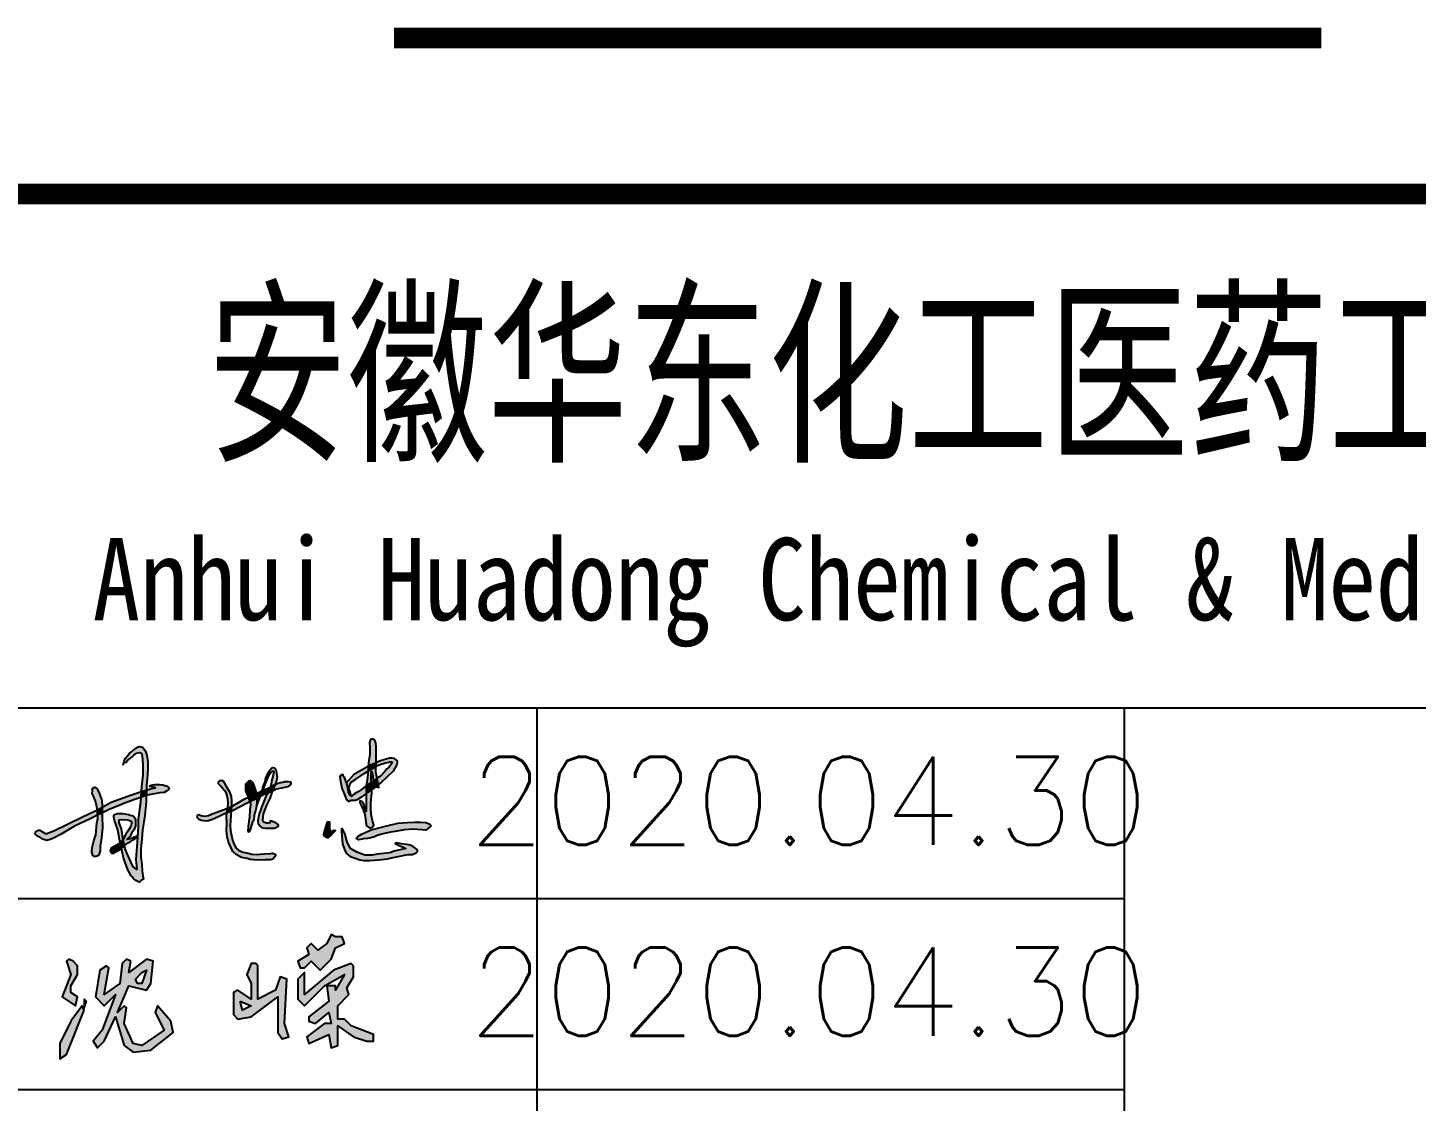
# Model space of a CAD drawing. Header units: millimetres. Extents: x 865490 to 879904, y 39442 to 44891.
# Drawn here: x 866158.59 to 866205.88, y 39480.94 to 39517.5 of the extents above; entities that cross this region are included whole.
import ezdxf
from ezdxf.enums import TextEntityAlignment as Align

# ---------------------------------------------------------------- set-up
doc = ezdxf.new("R2010")
doc.units = ezdxf.units.MM
doc.header["$LTSCALE"] = 1000
doc.header["$MEASUREMENT"] = 0
doc.layers.add('HATCH', color=8, linetype='Continuous')
doc.layers.add('图名', color=253, linetype='Continuous')
doc.styles.add('ECEC_TQ', font='txt_l.shx', dxfattribs={"bigfont": 'hztxt_l.shx'})
doc.styles.add('ECEC_TQ_S', font='')
doc.styles.get('ECEC_TQ_S').set_extended_font_data('SimSun')

msp = doc.modelspace()

# ---------------------------------------------------------------- hatches: boundary and pattern name
at = {"linetype": 'Continuous'}
h = msp.add_hatch(color=256, dxfattribs=at)
h.paths.add_polyline_path([(866167.105, 39484.495), (866167.105, 39483.285), (866167.256, 39483.058), (866167.483, 39483.133), (866167.332, 39483.587), (866167.407, 39485.1), (866167.181, 39485.175), (866167.029, 39484.722), (866166.424, 39484.419), (866166.424, 39485.553), (866166.349, 39485.629), (866166.197, 39485.629), (866166.046, 39485.251), (866166.197, 39484.948), (866166.197, 39484.419), (866165.744, 39484.722), (866165.592, 39484.646), (866165.592, 39483.89), (866165.744, 39483.738), (866166.197, 39483.814)])
h.paths.add_polyline_path([(866166.197, 39484.192), (866165.895, 39484.041), (866165.819, 39484.343)], flags=16)
h.paths.add_polyline_path([(866168.92, 39485.78), (866169.071, 39486.158), (866169.374, 39486.31), (866169.298, 39486.537), (866169.071, 39486.537), (866168.92, 39486.612), (866168.769, 39486.31), (866168.466, 39486.083), (866168.239, 39486.31), (866168.088, 39486.158), (866168.164, 39485.932), (866167.786, 39485.705), (866167.861, 39485.478), (866168.012, 39485.478), (866168.239, 39485.705), (866168.542, 39485.402)])
h.paths.add_polyline_path([(866169.676, 39485.175), (866169.676, 39485.553), (866169.601, 39485.629), (866168.996, 39485.402), (866168.012, 39484.57), (866168.012, 39485.327), (866167.786, 39485.1), (866167.786, 39484.419), (866168.012, 39484.192), (866168.693, 39484.873), (866169.374, 39485.251), (866169.071, 39484.722), (866169.071, 39484.873), (866168.769, 39484.873), (866168.844, 39484.343), (866168.164, 39483.814), (866168.164, 39483.663), (866168.391, 39483.587), (866168.844, 39483.965), (866168.92, 39483.587), (866168.693, 39483.587), (866168.088, 39483.133), (866168.164, 39482.907), (866168.844, 39483.209), (866168.92, 39482.755), (866169.147, 39482.831), (866169.147, 39483.512), (866169.676, 39483.133), (866170.13, 39482.982), (866170.357, 39482.982), (866170.357, 39483.209), (866169.601, 39483.512), (866169.374, 39483.738), (866169.147, 39483.738), (866169.147, 39484.192), (866169.525, 39484.57), (866169.449, 39484.797)])
h = msp.add_hatch(color=256, dxfattribs=at)
h.paths.add_polyline_path([(866160.057, 39484.646), (866160.057, 39484.873), (866160.284, 39485.251), (866160.284, 39485.553), (866160.133, 39485.705), (866159.982, 39485.78), (866159.906, 39485.705), (866160.057, 39485.251), (866159.755, 39484.495), (866160.209, 39484.192), (866160.284, 39484.495)])
h.paths.add_polyline_path([(866160.587, 39484.343), (866160.511, 39484.419), (866160.511, 39484.117)])
h.paths.add_polyline_path([(866160.511, 39484.041), (866160.436, 39484.192), (866160.057, 39483.663), (866159.679, 39482.907), (866159.679, 39482.377), (866159.906, 39482.528)])
h.paths.add_polyline_path([(866162.024, 39484.873), (866162.629, 39484.722), (866162.78, 39484.948), (866162.856, 39485.705), (866162.629, 39485.78), (866162.024, 39485.327), (866162.099, 39485.705), (866161.948, 39485.78), (866161.797, 39485.629), (866161.721, 39484.948), (866161.192, 39484.57), (866161.343, 39485.478), (866161.267, 39485.553), (866161.041, 39485.402), (866160.889, 39484.495), (866161.192, 39484.192), (866161.57, 39484.57), (866161.116, 39483.36), (866160.814, 39482.982), (866160.965, 39482.755), (866161.192, 39482.982), (866161.57, 39483.814), (866161.872, 39482.831), (866162.175, 39482.604), (866162.78, 39482.68), (866163.536, 39483.285), (866163.461, 39483.663), (866163.007, 39484.192), (866162.931, 39483.965), (866163.234, 39483.36), (866162.477, 39482.831), (866162.175, 39482.907), (866161.872, 39483.587), (866161.948, 39484.117), (866161.872, 39484.192), (866161.646, 39483.965)])
h.paths.add_polyline_path([(866162.251, 39485.1), (866162.477, 39485.327), (866162.629, 39485.402), (866162.477, 39484.948), (866162.326, 39484.948)], flags=16)
at = {"layer": 'HATCH'}
for points in [[(866170.451, 39493.011), (866170.44, 39493.141), (866170.409, 39493.232), (866170.346, 39493.274), (866170.286, 39493.274), (866170.244, 39493.229), (866170.226, 39493.152), (866170.233, 39493.001), (866170.24, 39492.759), (866170.191, 39492.468), (866170.183, 39492.357), (866170.23, 39492.384), (866170.374, 39492.443), (866170.452, 39492.48), (866170.458, 39492.597)], [(866162.659, 39492.062), (866162.68, 39492.297), (866162.678, 39492.503), (866162.637, 39492.722), (866162.595, 39492.858), (866162.555, 39492.928), (866162.498, 39492.997), (866162.386, 39493.019), (866162.322, 39493), (866162.247, 39492.954), (866162.132, 39492.848), (866162.055, 39492.797), (866161.983, 39492.704), (866161.908, 39492.615), (866161.865, 39492.519), (866161.857, 39492.484), (866161.931, 39492.477), (866161.995, 39492.551), (866162.126, 39492.662), (866162.194, 39492.723), (866162.295, 39492.79), (866162.393, 39492.817), (866162.46, 39492.79), (866162.487, 39492.703), (866162.5, 39492.403), (866162.507, 39492.042), (866162.463, 39491.664), (866162.451, 39491.483), (866162.629, 39491.534), (866162.635, 39491.693)], [(866166.729, 39491.869), (866166.802, 39492.03), (866166.851, 39492.12), (866166.887, 39492.151), (866166.929, 39492.187), (866166.954, 39492.191), (866166.962, 39492.143), (866166.943, 39492.049), (866166.891, 39491.843), (866166.877, 39491.728), (866166.847, 39491.64), (866166.861, 39491.648), (866166.931, 39491.688), (866167.028, 39491.729), (866167.052, 39491.782), (866167.089, 39491.968), (866167.073, 39492.123), (866167.054, 39492.195), (866167.037, 39492.239), (866167.019, 39492.265), (866166.999, 39492.28), (866166.938, 39492.297), (866166.907, 39492.297), (866166.83, 39492.209), (866166.798, 39492.16), (866166.765, 39492.107), (866166.727, 39492.049), (866166.686, 39491.942), (866166.656, 39491.813), (866166.613, 39491.718), (866166.583, 39491.642), (866166.578, 39491.585), (866166.546, 39491.506), (866166.574, 39491.521), (866166.593, 39491.528), (866166.636, 39491.651)], [(866169.756, 39491.911), (866170.039, 39492.105), (866170.17, 39492.181), (866170.183, 39492.357), (866170.14, 39492.332), (866169.895, 39492.193), (866169.72, 39492.096), (866169.435, 39491.777), (866169.474, 39491.608), (866169.502, 39491.467), (866169.536, 39491.381), (866169.613, 39491.321), (866169.525, 39491.605), (866169.558, 39491.721), (866169.603, 39491.81)], [(866170.445, 39492.344), (866170.382, 39492.303), (866170.17, 39492.181), (866170.153, 39491.941), (866170.117, 39491.678), (866170.291, 39491.795), (866170.287, 39491.907), (866170.282, 39492.089), (866170.284, 39492.122), (866170.299, 39492.169), (866170.327, 39492.104), (866170.34, 39491.993), (866170.342, 39491.963), (866170.349, 39491.89), (866170.364, 39491.848), (866170.486, 39491.938), (866170.454, 39492.099), (866170.437, 39492.176)], [(866170.452, 39492.48), (866170.374, 39492.443), (866170.23, 39492.384), (866170.183, 39492.357), (866170.17, 39492.181), (866170.382, 39492.303), (866170.445, 39492.344)], [(866171.165, 39492.528), (866171.126, 39492.57), (866171.038, 39492.628), (866170.986, 39492.633), (866170.909, 39492.631), (866170.828, 39492.608), (866170.682, 39492.565), (866170.568, 39492.532), (866170.479, 39492.493), (866170.452, 39492.48), (866170.445, 39492.344), (866170.499, 39492.378), (866170.654, 39492.431), (866170.78, 39492.465), (866170.888, 39492.487), (866170.934, 39492.496), (866170.983, 39492.494), (866171, 39492.469), (866170.889, 39492.31), (866170.822, 39492.259), (866170.735, 39492.156), (866170.587, 39491.998), (866170.486, 39491.938), (866170.5, 39491.868), (866170.538, 39491.729), (866170.633, 39491.807), (866170.792, 39491.952), (866171.032, 39492.181), (866171.156, 39492.404), (866171.172, 39492.474)], [(866163.322, 39491.506), (866163.396, 39491.558), (866163.398, 39491.601), (866163.355, 39491.659), (866163.309, 39491.681), (866163.251, 39491.696), (866163.183, 39491.712), (866163.068, 39491.725), (866162.988, 39491.729), (866162.911, 39491.729), (866162.851, 39491.718), (866162.79, 39491.706), (866162.742, 39491.685), (866162.746, 39491.661), (866162.798, 39491.648), (866162.866, 39491.632), (866162.936, 39491.617), (866162.874, 39491.599), (866162.732, 39491.564), (866162.629, 39491.534), (866162.622, 39491.35), (866162.668, 39491.366), (866162.831, 39491.399), (866163.089, 39491.442), (866163.231, 39491.459)], [(866165.512, 39491.314), (866165.46, 39491.472), (866165.386, 39491.593), (866165.316, 39491.708), (866165.269, 39491.812), (866165.227, 39491.861), (866165.131, 39491.865), (866165.078, 39491.816), (866165.088, 39491.75), (866165.118, 39491.716), (866165.146, 39491.686), (866165.183, 39491.633), (866165.253, 39491.562), (866165.319, 39491.499), (866165.35, 39491.425), (866165.404, 39491.248), (866165.417, 39491.096), (866165.397, 39490.952), (866165.395, 39490.932), (866165.522, 39490.987), (866165.527, 39491.166)], [(866166.306, 39491.628), (866166.254, 39491.784), (866166.162, 39491.86), (866166.118, 39491.848), (866166.054, 39491.8), (866166.009, 39491.748), (866166.009, 39491.664), (866166.009, 39491.524), (866166.074, 39491.363), (866166.097, 39491.296), (866166.107, 39491.301), (866166.377, 39491.416)], [(866167.028, 39491.729), (866166.931, 39491.688), (866166.861, 39491.648), (866166.847, 39491.64), (866166.805, 39491.519), (866166.755, 39491.433), (866166.902, 39491.485), (866166.926, 39491.497)], [(866167.439, 39491.643), (866167.487, 39491.668), (866167.508, 39491.69), (866167.53, 39491.725), (866167.545, 39491.763), (866167.544, 39491.791), (866167.541, 39491.802), (866167.531, 39491.816), (866167.484, 39491.831), (866167.391, 39491.831), (866167.341, 39491.824), (866167.271, 39491.811), (866167.194, 39491.794), (866167.118, 39491.768), (866167.041, 39491.734), (866167.028, 39491.729), (866166.926, 39491.497), (866167.053, 39491.565), (866167.281, 39491.609)], [(866169.429, 39491.805), (866169.413, 39491.844), (866169.358, 39491.979), (866169.322, 39492.049), (866169.314, 39492.072), (866169.271, 39492.064), (866169.255, 39492.033), (866169.213, 39491.975), (866169.245, 39491.788), (866169.288, 39491.606), (866169.36, 39491.407), (866169.441, 39491.205), (866169.528, 39491.148), (866169.57, 39491.173), (866169.606, 39491.179), (866169.631, 39491.18), (866169.682, 39491.18), (866169.736, 39491.182), (866169.808, 39491.201), (866169.969, 39491.306), (866170.063, 39491.383), (866170.116, 39491.42), (866170.117, 39491.678), (866169.959, 39491.556), (866169.84, 39491.481), (866169.77, 39491.438), (866169.714, 39491.407), (866169.64, 39491.354), (866169.613, 39491.321), (866169.536, 39491.381), (866169.502, 39491.467), (866169.474, 39491.608)], [(866170.291, 39491.795), (866170.117, 39491.678), (866170.116, 39491.42), (866170.298, 39491.544)], [(866170.395, 39491.713), (866170.362, 39491.829), (866170.364, 39491.848), (866170.308, 39491.807), (866170.291, 39491.795), (866170.298, 39491.544), (866170.375, 39491.598), (866170.444, 39491.653)], [(866170.5, 39491.868), (866170.486, 39491.938), (866170.486, 39491.938), (866170.364, 39491.848), (866170.362, 39491.829), (866170.395, 39491.713), (866170.444, 39491.653), (866170.538, 39491.729)], [(866170.538, 39491.729), (866170.444, 39491.653), (866170.542, 39491.622)], [(866161.109, 39491.187), (866161.025, 39491.409), (866160.955, 39491.575), (866160.867, 39491.632), (866160.785, 39491.576), (866160.79, 39491.512), (866160.779, 39491.424), (866160.822, 39491.325), (866160.897, 39491.161), (866160.926, 39491.027), (866160.961, 39490.863), (866161.121, 39490.951), (866161.122, 39491.002)], [(866161.97, 39491.124), (866162.437, 39491.286), (866162.451, 39491.483), (866162.422, 39491.475), (866162.115, 39491.374), (866161.426, 39491.12), (866161.121, 39490.951), (866161.118, 39490.757), (866161.341, 39490.868)], [(866161.908, 39489.54), (866161.884, 39489.645), (866161.808, 39489.58), (866161.775, 39489.551), (866161.776, 39489.55), (866161.851, 39489.232), (866161.995, 39488.82), (866162.104, 39488.621), (866162.166, 39488.567), (866162.192, 39488.527), (866162.269, 39488.458), (866162.379, 39488.402), (866162.417, 39488.428), (866162.452, 39488.46), (866162.525, 39488.505), (866162.503, 39488.615), (866162.486, 39488.775), (866162.467, 39489.003), (866162.439, 39489.256), (866162.442, 39489.541), (866162.471, 39489.863), (866162.499, 39490.172), (866162.568, 39490.666), (866162.614, 39491.142), (866162.622, 39491.35), (866162.437, 39491.286), (866162.426, 39491.124), (866162.352, 39490.547), (866162.345, 39490.303), (866162.335, 39490.121), (866162.315, 39489.756), (866162.295, 39489.477), (866162.272, 39489.156), (866162.291, 39488.955), (866162.305, 39488.837), (866162.178, 39488.927), (866162.113, 39489.068), (866161.993, 39489.316)], [(866162.629, 39491.534), (866162.451, 39491.483), (866162.437, 39491.286), (866162.622, 39491.35)], [(866166.099, 39491.113), (866166.162, 39491.143), (866166.119, 39491.23), (866166.097, 39491.296), (866165.98, 39491.239), (866165.568, 39491.006), (866165.522, 39490.987), (866165.51, 39490.814), (866165.581, 39490.841), (866165.778, 39490.939)], [(866166.391, 39491.091), (866166.395, 39491.257), (866166.162, 39491.143), (866166.168, 39491.035), (866166.153, 39490.877), (866166.138, 39490.625), (866166.113, 39490.473), (866166.105, 39490.37), (866166.094, 39490.311), (866166.092, 39490.261), (866166.092, 39490.217), (866166.086, 39490.16), (866166.087, 39490.131), (866166.091, 39490.119), (866166.099, 39490.112), (866166.125, 39490.113), (866166.155, 39490.157), (866166.204, 39490.338), (866166.246, 39490.458), (866166.286, 39490.514), (866166.298, 39490.694), (866166.338, 39490.83), (866166.37, 39490.923)], [(866166.398, 39491.354), (866166.377, 39491.416), (866166.107, 39491.301), (866166.097, 39491.296), (866166.119, 39491.23), (866166.162, 39491.143), (866166.395, 39491.257)], [(866166.546, 39491.506), (866166.39, 39491.421), (866166.377, 39491.416), (866166.398, 39491.354), (866166.395, 39491.257), (866166.432, 39491.276), (866166.483, 39491.304)], [(866166.515, 39491.323), (866166.483, 39491.304), (866166.41, 39491.14), (866166.389, 39491.076), (866166.378, 39490.982), (866166.46, 39491.182)], [(866166.849, 39491.274), (866166.913, 39491.47), (866166.926, 39491.497), (866166.902, 39491.485), (866166.755, 39491.433), (866166.707, 39491.351), (866166.629, 39491.152), (866166.558, 39490.983), (866166.514, 39490.846), (866166.479, 39490.759), (866166.44, 39490.631), (866166.424, 39490.489), (866166.433, 39490.394), (866166.5, 39490.308), (866166.521, 39490.283), (866166.589, 39490.256), (866166.688, 39490.239), (866166.754, 39490.237), (866166.862, 39490.237), (866166.98, 39490.241), (866167.051, 39490.264), (866167.086, 39490.28), (866167.116, 39490.3), (866167.121, 39490.331), (866167.113, 39490.369), (866167.031, 39490.425), (866166.982, 39490.444), (866166.888, 39490.479), (866166.837, 39490.487), (866166.837, 39490.448), (866166.834, 39490.424), (866166.782, 39490.41), (866166.714, 39490.413), (866166.644, 39490.432), (866166.606, 39490.461), (866166.59, 39490.512), (866166.614, 39490.732), (866166.732, 39491.018)], [(866166.593, 39491.528), (866166.574, 39491.521), (866166.546, 39491.506), (866166.483, 39491.304), (866166.515, 39491.323), (866166.558, 39491.431)], [(866166.805, 39491.519), (866166.847, 39491.64), (866166.757, 39491.591), (866166.593, 39491.528), (866166.558, 39491.431), (866166.515, 39491.323), (866166.635, 39491.391), (866166.755, 39491.433)], [(866170.301, 39491.438), (866170.298, 39491.544), (866170.116, 39491.42), (866170.114, 39491.152), (866170.113, 39490.938), (866170.114, 39490.808), (866170.062, 39490.942), (866170.033, 39491.048), (866169.998, 39491.124), (866169.95, 39491.143), (866169.923, 39491.155), (866169.902, 39491.157), (866169.894, 39491.128), (866169.91, 39491.082), (866169.969, 39490.97), (866169.996, 39490.911), (866170.026, 39490.816), (866170.06, 39490.765), (866170.076, 39490.639), (866170.104, 39490.44), (866170.127, 39490.323), (866170.232, 39490.238), (866170.313, 39490.275), (866170.368, 39490.339), (866170.333, 39490.485), (866170.287, 39490.714), (866170.276, 39490.913), (866170.276, 39491.115)], [(866160.177, 39490.309), (866160.709, 39490.554), (866160.97, 39490.684), (866160.966, 39490.84), (866160.961, 39490.863), (866160.45, 39490.631), (866159.47, 39490.147), (866159.201, 39490.045), (866158.978, 39490.183), (866158.925, 39490.16), (866158.89, 39490.133), (866158.855, 39490.098), (866158.836, 39490.061), (866158.861, 39490.008), (866158.9, 39489.977), (866158.966, 39489.95), (866159.026, 39489.911), (866159.102, 39489.867), (866159.236, 39489.82), (866159.348, 39489.857), (866159.467, 39489.9), (866159.721, 39490.032)], [(866161.131, 39490.257), (866161.115, 39490.632), (866161.118, 39490.757), (866160.97, 39490.684), (866160.973, 39490.569), (866160.935, 39490.411), (866160.91, 39490.013), (866160.831, 39489.808), (866160.779, 39489.576), (866160.77, 39489.418), (866160.804, 39489.305), (866160.836, 39489.273), (866160.921, 39489.273), (866160.996, 39489.31), (866161.052, 39489.454), (866161.057, 39489.623), (866161.097, 39489.907)], [(866161.121, 39490.951), (866160.961, 39490.863), (866160.966, 39490.84), (866160.97, 39490.684), (866161.118, 39490.757)], [(866165.292, 39490.732), (866165.371, 39490.762), (866165.395, 39490.932), (866165.274, 39490.881), (866164.871, 39490.726), (866164.747, 39490.667), (866164.629, 39490.646), (866164.537, 39490.655), (866164.476, 39490.672), (866164.41, 39490.705), (866164.383, 39490.696), (866164.363, 39490.67), (866164.36, 39490.627), (866164.384, 39490.585), (866164.414, 39490.549), (866164.444, 39490.521), (866164.489, 39490.499), (866164.567, 39490.49), (866164.658, 39490.483), (866164.746, 39490.49), (866164.882, 39490.537), (866165.109, 39490.632)], [(866165.484, 39490.34), (866165.486, 39490.481), (866165.501, 39490.687), (866165.51, 39490.814), (866165.371, 39490.762), (866165.358, 39490.667), (866165.364, 39490.383), (866165.354, 39490.159), (866165.375, 39489.949), (866165.432, 39489.742), (866165.502, 39489.593), (866165.567, 39489.446), (866165.68, 39489.34), (866165.861, 39489.243), (866166.054, 39489.202), (866166.166, 39489.167), (866166.41, 39489.152), (866166.677, 39489.159), (866166.781, 39489.16), (866166.856, 39489.166), (866166.934, 39489.189), (866167.006, 39489.266), (866167.024, 39489.302), (866167.024, 39489.318), (866167.012, 39489.356), (866166.984, 39489.37), (866166.948, 39489.382), (866166.92, 39489.388), (866166.849, 39489.375), (866166.645, 39489.361), (866166.502, 39489.349), (866166.38, 39489.338), (866166.214, 39489.357), (866166.091, 39489.383), (866165.919, 39489.424), (866165.781, 39489.48), (866165.68, 39489.558), (866165.62, 39489.685), (866165.557, 39489.832), (866165.52, 39489.995), (866165.49, 39490.155)], [(866165.522, 39490.987), (866165.395, 39490.932), (866165.371, 39490.762), (866165.51, 39490.814)], [(866162.184, 39490.644), (866162.146, 39490.668), (866162.076, 39490.685), (866162.012, 39490.705), (866161.954, 39490.718), (866161.89, 39490.728), (866161.829, 39490.735), (866161.732, 39490.735), (866161.647, 39490.735), (866161.543, 39490.705), (866161.516, 39490.664), (866161.516, 39490.614), (866161.546, 39490.499), (866161.577, 39490.405), (866161.654, 39490.179), (866161.711, 39489.849), (866161.736, 39489.733), (866161.834, 39489.857), (866161.824, 39489.901), (866161.778, 39490.212), (866161.704, 39490.423), (866161.695, 39490.523), (866161.787, 39490.538), (866161.978, 39490.521), (866162.032, 39490.514), (866162.073, 39490.494), (866162.104, 39490.479), (866162.115, 39490.445), (866162.115, 39490.401), (866162.097, 39490.308), (866162.05, 39490.234), (866161.993, 39490.134), (866161.954, 39490.069), (866161.932, 39490.032), (866161.904, 39489.988), (866161.871, 39489.928), (866161.834, 39489.857), (866161.884, 39489.645), (866161.939, 39489.693), (866162.01, 39489.74), (866162.091, 39489.79), (866162.152, 39489.836), (866162.243, 39489.886), (866162.324, 39489.923), (866162.327, 39489.979), (866162.291, 39489.968), (866162.188, 39489.929), (866162.145, 39489.912), (866162.034, 39489.881), (866161.969, 39489.867), (866161.998, 39489.889), (866162.069, 39489.97), (866162.096, 39490.014), (866162.123, 39490.068), (866162.16, 39490.122), (866162.207, 39490.199), (866162.251, 39490.324), (866162.258, 39490.408), (866162.258, 39490.472), (866162.254, 39490.523), (866162.238, 39490.587)], [(866169.003, 39490.091), (866169.053, 39490.151), (866169.071, 39490.162), (866169.013, 39490.166), (866168.94, 39490.141), (866168.9, 39490.116), (866168.872, 39490.121), (866168.87, 39490.148), (866168.87, 39490.186), (866168.865, 39490.244), (866168.865, 39490.286), (866168.865, 39490.347), (866168.862, 39490.382), (866168.862, 39490.427), (866168.857, 39490.457), (866168.792, 39490.462), (866168.772, 39490.409), (866168.734, 39490.309), (866168.689, 39490.158), (866168.674, 39490.078), (866168.664, 39490.03), (866168.671, 39489.98), (866168.739, 39489.938), (866168.789, 39489.923), (866168.83, 39489.925), (866168.91, 39489.988)], [(866170.692, 39490.043), (866170.941, 39490.099), (866171.104, 39490.13), (866171.403, 39490.181), (866171.708, 39490.211), (866172.161, 39490.173), (866172.194, 39490.206), (866172.268, 39490.275), (866172.314, 39490.303), (866172.281, 39490.374), (866172.141, 39490.428), (866171.965, 39490.44), (866171.744, 39490.445), (866171.52, 39490.438), (866171.186, 39490.407), (866170.903, 39490.339), (866170.73, 39490.295), (866170.279, 39490.178), (866170.083, 39490.094), (866169.951, 39490.038), (866169.834, 39489.954), (866169.771, 39489.883), (866169.855, 39489.842), (866169.977, 39489.87), (866170.018, 39489.873), (866170.163, 39489.893), (866170.275, 39489.911), (866170.394, 39489.947), (866170.491, 39489.992)], [(866161.834, 39489.857), (866161.736, 39489.733), (866161.775, 39489.551), (866161.808, 39489.58), (866161.884, 39489.645)], [(866169.401, 39490.027), (866169.325, 39490.167), (866169.274, 39490.241), (866169.277, 39490.123), (866169.312, 39489.711), (866169.387, 39489.475), (866169.447, 39489.377), (866169.568, 39489.272), (866169.709, 39489.232), (866169.894, 39489.163), (866170.049, 39489.137), (866170.239, 39489.134), (866170.535, 39489.159), (866170.836, 39489.193), (866170.925, 39489.213), (866171.088, 39489.247), (866171.201, 39489.278), (866171.537, 39489.34), (866171.644, 39489.348), (866171.694, 39489.348), (866171.815, 39489.401), (866171.861, 39489.449), (866171.863, 39489.498), (866171.801, 39489.548), (866171.73, 39489.602), (866171.684, 39489.63), (866171.607, 39489.657), (866171.5, 39489.679), (866171.301, 39489.711), (866171.158, 39489.737), (866171.098, 39489.723), (866171.212, 39489.659), (866171.256, 39489.641), (866171.369, 39489.594), (866171.418, 39489.564), (866171.462, 39489.542), (866171.062, 39489.455), (866170.916, 39489.396), (866170.482, 39489.356), (866170.32, 39489.317), (866170.063, 39489.317), (866169.795, 39489.427), (866169.582, 39489.546), (866169.46, 39489.768)], [(866161.775, 39489.551), (866161.736, 39489.733), (866161.58, 39489.638), (866161.432, 39489.554), (866161.404, 39489.508), (866161.395, 39489.471), (866161.441, 39489.393), (866161.502, 39489.382), (866161.61, 39489.441), (866161.684, 39489.486), (866161.745, 39489.525)]]:
    msp.add_hatch(color=256, dxfattribs=at).paths.add_polyline_path(points)

# ---------------------------------------------------------------- linework, layer by layer
for p, q in [((866140.941, 39494.343), (866250.941, 39494.343)), ((866175.941, 39461.843), (866175.941, 39494.343)), ((866195.941, 39461.843), (866195.941, 39494.343)), ((866140.941, 39487.843), (866195.941, 39487.843)), ((866140.941, 39481.343), (866195.941, 39481.343))]:
    msp.add_line(p, q)
at = {"const_width": 0.7}
msp.add_lwpolyline([(866320.941, 39511.843), (866140.941, 39511.843)], dxfattribs=at)
for points in [[(866170.362, 39491.829), (866170.395, 39491.713), (866170.444, 39491.653), (866170.542, 39491.622), (866170.538, 39491.729), (866170.5, 39491.868), (866170.454, 39492.099), (866170.437, 39492.176), (866170.458, 39492.597), (866170.451, 39493.011), (866170.44, 39493.141), (866170.409, 39493.232), (866170.346, 39493.274), (866170.286, 39493.274), (866170.244, 39493.229), (866170.226, 39493.152), (866170.233, 39493.001), (866170.24, 39492.759), (866170.191, 39492.468), (866170.153, 39491.941), (866170.117, 39491.678), (866170.114, 39491.152), (866170.113, 39490.938), (866170.114, 39490.808), (866170.062, 39490.942), (866170.033, 39491.048), (866169.998, 39491.124)], [(866161.857, 39492.484), (866161.931, 39492.477), (866161.931, 39492.477), (866161.995, 39492.551), (866162.126, 39492.662), (866162.194, 39492.723), (866162.295, 39492.79), (866162.393, 39492.817), (866162.393, 39492.817), (866162.46, 39492.79), (866162.487, 39492.703), (866162.5, 39492.403), (866162.507, 39492.042), (866162.463, 39491.664), (866162.426, 39491.124), (866162.352, 39490.547), (866162.345, 39490.303), (866162.335, 39490.121), (866162.315, 39489.756), (866162.295, 39489.477), (866162.272, 39489.156), (866162.291, 39488.955), (866162.305, 39488.837), (866162.305, 39488.837), (866162.178, 39488.927), (866162.113, 39489.068), (866161.993, 39489.316), (866161.908, 39489.54), (866161.824, 39489.901), (866161.778, 39490.212), (866161.704, 39490.423), (866161.695, 39490.523), (866161.695, 39490.523), (866161.787, 39490.538), (866161.978, 39490.521), (866161.978, 39490.521), (866162.032, 39490.514), (866162.073, 39490.494), (866162.104, 39490.479), (866162.115, 39490.445), (866162.115, 39490.401), (866162.097, 39490.308), (866162.05, 39490.234), (866161.993, 39490.134), (866161.954, 39490.069), (866161.932, 39490.032), (866161.904, 39489.988), (866161.871, 39489.928), (866161.834, 39489.857), (866161.736, 39489.733), (866161.58, 39489.638), (866161.432, 39489.554), (866161.404, 39489.508), (866161.395, 39489.471), (866161.441, 39489.393), (866161.502, 39489.382), (866161.61, 39489.441), (866161.684, 39489.486), (866161.745, 39489.525), (866161.808, 39489.58), (866161.939, 39489.693), (866162.01, 39489.74), (866162.091, 39489.79), (866162.152, 39489.836), (866162.243, 39489.886), (866162.324, 39489.923)], [(866161.833, 39492.386), (866161.865, 39492.519), (866161.908, 39492.615), (866161.983, 39492.704), (866162.055, 39492.797), (866162.132, 39492.848), (866162.247, 39492.954), (866162.322, 39493), (866162.386, 39493.019), (866162.498, 39492.997), (866162.555, 39492.928), (866162.595, 39492.858), (866162.637, 39492.722), (866162.678, 39492.503), (866162.68, 39492.297), (866162.659, 39492.062), (866162.635, 39491.693), (866162.614, 39491.142), (866162.568, 39490.666), (866162.499, 39490.172), (866162.471, 39489.863), (866162.442, 39489.541), (866162.439, 39489.256), (866162.467, 39489.003), (866162.486, 39488.775), (866162.503, 39488.615), (866162.525, 39488.505), (866162.452, 39488.46), (866162.417, 39488.428), (866162.379, 39488.402), (866162.269, 39488.458), (866162.192, 39488.527), (866162.166, 39488.567), (866162.104, 39488.621), (866161.995, 39488.82), (866161.851, 39489.232), (866161.776, 39489.55), (866161.711, 39489.849), (866161.654, 39490.179), (866161.577, 39490.405), (866161.546, 39490.499), (866161.516, 39490.614), (866161.516, 39490.664), (866161.543, 39490.705), (866161.543, 39490.705), (866161.647, 39490.735), (866161.732, 39490.735), (866161.732, 39490.735), (866161.829, 39490.735), (866161.89, 39490.728), (866161.954, 39490.718), (866162.012, 39490.705), (866162.076, 39490.685), (866162.146, 39490.668), (866162.184, 39490.644), (866162.238, 39490.587), (866162.254, 39490.523), (866162.258, 39490.472), (866162.258, 39490.408), (866162.251, 39490.324), (866162.207, 39490.199), (866162.16, 39490.122), (866162.123, 39490.068), (866162.096, 39490.014), (866162.069, 39489.97), (866162.069, 39489.97), (866161.998, 39489.889), (866161.941, 39489.846)], [(866166.378, 39490.982), (866166.46, 39491.182), (866166.558, 39491.431), (866166.636, 39491.651), (866166.729, 39491.869), (866166.802, 39492.03), (866166.851, 39492.12), (866166.887, 39492.151), (866166.929, 39492.187), (866166.954, 39492.191), (866166.962, 39492.143), (866166.943, 39492.049), (866166.891, 39491.843), (866166.877, 39491.728), (866166.805, 39491.519), (866166.707, 39491.351), (866166.629, 39491.152), (866166.558, 39490.983), (866166.514, 39490.846), (866166.479, 39490.759), (866166.44, 39490.631), (866166.424, 39490.489), (866166.433, 39490.394), (866166.5, 39490.308), (866166.521, 39490.283), (866166.589, 39490.256), (866166.688, 39490.239), (866166.754, 39490.237), (866166.862, 39490.237), (866166.98, 39490.241), (866167.051, 39490.264), (866167.086, 39490.28), (866167.116, 39490.3), (866167.121, 39490.331), (866167.113, 39490.369), (866167.031, 39490.425), (866166.982, 39490.444), (866166.888, 39490.479), (866166.837, 39490.487), (866166.837, 39490.448), (866166.834, 39490.424), (866166.782, 39490.41), (866166.714, 39490.413), (866166.644, 39490.432), (866166.606, 39490.461), (866166.59, 39490.512), (866166.614, 39490.732), (866166.732, 39491.018), (866166.849, 39491.274), (866166.913, 39491.47), (866167.052, 39491.782), (866167.089, 39491.968), (866167.073, 39492.123), (866167.054, 39492.195), (866167.037, 39492.239), (866167.019, 39492.265), (866166.999, 39492.28), (866166.938, 39492.297), (866166.907, 39492.297), (866166.83, 39492.209), (866166.798, 39492.16), (866166.765, 39492.107), (866166.727, 39492.049), (866166.686, 39491.942), (866166.656, 39491.813), (866166.613, 39491.718), (866166.583, 39491.642), (866166.578, 39491.585)], [(866169.213, 39491.975), (866169.255, 39492.033), (866169.271, 39492.064), (866169.271, 39492.064), (866169.314, 39492.072), (866169.322, 39492.049), (866169.358, 39491.979), (866169.413, 39491.844), (866169.429, 39491.805), (866169.474, 39491.608), (866169.502, 39491.467), (866169.536, 39491.381), (866169.613, 39491.321), (866169.525, 39491.605), (866169.558, 39491.721), (866169.603, 39491.81), (866169.756, 39491.911), (866170.039, 39492.105), (866170.382, 39492.303), (866170.499, 39492.378), (866170.654, 39492.431), (866170.78, 39492.465), (866170.888, 39492.487), (866170.934, 39492.496), (866170.983, 39492.494), (866171, 39492.469), (866170.889, 39492.31), (866170.822, 39492.259), (866170.735, 39492.156), (866170.587, 39491.998), (866170.486, 39491.938), (866170.308, 39491.807), (866170.117, 39491.678), (866169.959, 39491.556), (866169.84, 39491.481), (866169.77, 39491.438), (866169.714, 39491.407), (866169.64, 39491.354), (866169.613, 39491.321)], [(866169.435, 39491.777), (866169.72, 39492.096), (866169.895, 39492.193), (866170.14, 39492.332), (866170.23, 39492.384), (866170.374, 39492.443), (866170.479, 39492.493), (866170.568, 39492.532), (866170.682, 39492.565), (866170.828, 39492.608), (866170.909, 39492.631), (866170.986, 39492.633), (866171.038, 39492.628), (866171.126, 39492.57), (866171.165, 39492.528), (866171.172, 39492.474), (866171.156, 39492.404), (866171.032, 39492.181), (866170.792, 39491.952), (866170.633, 39491.807), (866170.375, 39491.598), (866170.063, 39491.383), (866169.969, 39491.306), (866169.808, 39491.201), (866169.736, 39491.182), (866169.682, 39491.18), (866169.631, 39491.18), (866169.606, 39491.179), (866169.57, 39491.173), (866169.528, 39491.148)], [(866169.998, 39491.124), (866169.95, 39491.143), (866169.923, 39491.155), (866169.902, 39491.157), (866169.894, 39491.128), (866169.91, 39491.082), (866169.969, 39490.97), (866169.996, 39490.911), (866170.026, 39490.816), (866170.06, 39490.765), (866170.076, 39490.639), (866170.104, 39490.44), (866170.127, 39490.323), (866170.232, 39490.238), (866170.313, 39490.275), (866170.368, 39490.339), (866170.368, 39490.339), (866170.333, 39490.485), (866170.287, 39490.714), (866170.276, 39490.913), (866170.276, 39491.115), (866170.301, 39491.438), (866170.287, 39491.907), (866170.282, 39492.089), (866170.284, 39492.122), (866170.299, 39492.169), (866170.299, 39492.169), (866170.327, 39492.104), (866170.34, 39491.993), (866170.342, 39491.963), (866170.349, 39491.89), (866170.364, 39491.848), (866170.362, 39491.829)], [(866158.978, 39490.183), (866159.201, 39490.045), (866159.47, 39490.147), (866160.45, 39490.631), (866160.961, 39490.863), (866161.426, 39491.12), (866162.115, 39491.374), (866162.422, 39491.475), (866162.732, 39491.564), (866162.874, 39491.599), (866162.936, 39491.617), (866162.866, 39491.632), (866162.798, 39491.648), (866162.746, 39491.661), (866162.746, 39491.661), (866162.742, 39491.685), (866162.79, 39491.706), (866162.851, 39491.718), (866162.911, 39491.729), (866162.988, 39491.729), (866163.068, 39491.725), (866163.183, 39491.712), (866163.251, 39491.696), (866163.309, 39491.681), (866163.355, 39491.659), (866163.398, 39491.601), (866163.396, 39491.558), (866163.322, 39491.506), (866163.231, 39491.459), (866163.089, 39491.442), (866162.831, 39491.399), (866162.668, 39491.366), (866161.97, 39491.124), (866161.341, 39490.868), (866160.709, 39490.554), (866160.177, 39490.309), (866159.721, 39490.032), (866159.467, 39489.9), (866159.348, 39489.857), (866159.236, 39489.82), (866159.102, 39489.867), (866159.026, 39489.911), (866158.966, 39489.95), (866158.9, 39489.977), (866158.861, 39490.008), (866158.836, 39490.061), (866158.855, 39490.098), (866158.89, 39490.133), (866158.925, 39490.16), (866158.978, 39490.183)], [(866167.531, 39491.816), (866167.541, 39491.802), (866167.544, 39491.791), (866167.545, 39491.763), (866167.53, 39491.725), (866167.508, 39491.69), (866167.487, 39491.668), (866167.439, 39491.643), (866167.281, 39491.609), (866167.053, 39491.565), (866166.902, 39491.485), (866166.635, 39491.391), (866166.432, 39491.276), (866166.099, 39491.113), (866165.778, 39490.939), (866165.581, 39490.841), (866165.292, 39490.732), (866165.109, 39490.632), (866164.882, 39490.537), (866164.746, 39490.49), (866164.658, 39490.483), (866164.567, 39490.49), (866164.489, 39490.499), (866164.444, 39490.521), (866164.414, 39490.549), (866164.384, 39490.585), (866164.36, 39490.627), (866164.363, 39490.67), (866164.383, 39490.696), (866164.41, 39490.705)], [(866164.41, 39490.705), (866164.476, 39490.672), (866164.537, 39490.655), (866164.629, 39490.646), (866164.747, 39490.667), (866164.871, 39490.726), (866165.274, 39490.881), (866165.568, 39491.006), (866165.98, 39491.239), (866166.107, 39491.301), (866166.39, 39491.421), (866166.574, 39491.521), (866166.757, 39491.591), (866166.861, 39491.648), (866166.931, 39491.688), (866167.041, 39491.734), (866167.118, 39491.768), (866167.194, 39491.794), (866167.271, 39491.811), (866167.341, 39491.824), (866167.391, 39491.831), (866167.484, 39491.831), (866167.484, 39491.831), (866167.531, 39491.816)], [(866165.088, 39491.75), (866165.078, 39491.816), (866165.131, 39491.865), (866165.227, 39491.861), (866165.269, 39491.812), (866165.316, 39491.708), (866165.386, 39491.593), (866165.46, 39491.472), (866165.512, 39491.314), (866165.527, 39491.166), (866165.522, 39490.987), (866165.501, 39490.687), (866165.486, 39490.481), (866165.484, 39490.34), (866165.49, 39490.155), (866165.52, 39489.995), (866165.557, 39489.832), (866165.62, 39489.685), (866165.68, 39489.558), (866165.781, 39489.48), (866165.919, 39489.424), (866166.091, 39489.383), (866166.214, 39489.357), (866166.38, 39489.338), (866166.502, 39489.349), (866166.645, 39489.361), (866166.849, 39489.375), (866166.92, 39489.388), (866166.948, 39489.382), (866166.984, 39489.37), (866167.012, 39489.356), (866167.024, 39489.318), (866167.024, 39489.302), (866167.006, 39489.266), (866166.934, 39489.189), (866166.856, 39489.166), (866166.781, 39489.16), (866166.677, 39489.159), (866166.41, 39489.152), (866166.166, 39489.167), (866166.054, 39489.202), (866165.861, 39489.243), (866165.68, 39489.34), (866165.567, 39489.446), (866165.502, 39489.593), (866165.432, 39489.742), (866165.375, 39489.949), (866165.354, 39490.159), (866165.364, 39490.383), (866165.358, 39490.667), (866165.397, 39490.952), (866165.417, 39491.096), (866165.404, 39491.248), (866165.35, 39491.425), (866165.319, 39491.499), (866165.253, 39491.562), (866165.183, 39491.633), (866165.146, 39491.686), (866165.118, 39491.716), (866165.088, 39491.75)], [(866166.074, 39491.363), (866166.009, 39491.524), (866166.009, 39491.664), (866166.009, 39491.748), (866166.054, 39491.8), (866166.118, 39491.848), (866166.162, 39491.86), (866166.254, 39491.784), (866166.306, 39491.628), (866166.398, 39491.354), (866166.391, 39491.091), (866166.37, 39490.923), (866166.338, 39490.83), (866166.298, 39490.694), (866166.286, 39490.514), (866166.246, 39490.458), (866166.204, 39490.338), (866166.155, 39490.157), (866166.125, 39490.113), (866166.099, 39490.112)], [(866169.213, 39491.975), (866169.245, 39491.788), (866169.288, 39491.606), (866169.36, 39491.407), (866169.441, 39491.205), (866169.528, 39491.148)], [(866160.785, 39491.576), (866160.867, 39491.632), (866160.955, 39491.575), (866161.025, 39491.409), (866161.109, 39491.187), (866161.122, 39491.002), (866161.115, 39490.632), (866161.131, 39490.257), (866161.097, 39489.907), (866161.057, 39489.623), (866161.052, 39489.454), (866160.996, 39489.31), (866160.921, 39489.273), (866160.836, 39489.273), (866160.804, 39489.305), (866160.77, 39489.418), (866160.779, 39489.576), (866160.831, 39489.808), (866160.91, 39490.013), (866160.935, 39490.411), (866160.973, 39490.569), (866160.966, 39490.84), (866160.926, 39491.027), (866160.897, 39491.161), (866160.822, 39491.325), (866160.779, 39491.424), (866160.79, 39491.512), (866160.785, 39491.576)], [(866166.074, 39491.363), (866166.119, 39491.23), (866166.162, 39491.143), (866166.168, 39491.035), (866166.153, 39490.877), (866166.138, 39490.625), (866166.113, 39490.473), (866166.105, 39490.37), (866166.094, 39490.311), (866166.092, 39490.261), (866166.092, 39490.217), (866166.086, 39490.16), (866166.087, 39490.131)], [(866166.578, 39491.585), (866166.546, 39491.506), (866166.483, 39491.304), (866166.41, 39491.14), (866166.389, 39491.076)], [(866168.792, 39490.462), (866168.772, 39490.409), (866168.734, 39490.309), (866168.689, 39490.158), (866168.674, 39490.078), (866168.664, 39490.03), (866168.671, 39489.98), (866168.671, 39489.98), (866168.739, 39489.938), (866168.789, 39489.923), (866168.83, 39489.925), (866168.91, 39489.988), (866169.003, 39490.091), (866169.053, 39490.151), (866169.088, 39490.173)], [(866168.792, 39490.462), (866168.857, 39490.457), (866168.862, 39490.427), (866168.862, 39490.382), (866168.865, 39490.347), (866168.865, 39490.286), (866168.865, 39490.244), (866168.87, 39490.186), (866168.87, 39490.148), (866168.872, 39490.121), (866168.872, 39490.121), (866168.9, 39490.116), (866168.94, 39490.141), (866169.013, 39490.166), (866169.013, 39490.166), (866169.071, 39490.162)], [(866169.834, 39489.954), (866169.951, 39490.038), (866170.083, 39490.094), (866170.279, 39490.178), (866170.73, 39490.295), (866170.903, 39490.339), (866171.186, 39490.407), (866171.52, 39490.438), (866171.744, 39490.445), (866171.965, 39490.44), (866172.141, 39490.428), (866172.281, 39490.374), (866172.281, 39490.374), (866172.314, 39490.303), (866172.268, 39490.275), (866172.194, 39490.206), (866172.161, 39490.173), (866172.161, 39490.173), (866171.708, 39490.211), (866171.403, 39490.181), (866171.104, 39490.13), (866170.941, 39490.099), (866170.692, 39490.043), (866170.491, 39489.992), (866170.394, 39489.947), (866170.275, 39489.911), (866170.163, 39489.893), (866170.018, 39489.873), (866169.977, 39489.87), (866169.855, 39489.842), (866169.771, 39489.883), (866169.834, 39489.954), (866169.834, 39489.954)], [(866161.969, 39489.867), (866161.969, 39489.867), (866162.034, 39489.881), (866162.145, 39489.912), (866162.188, 39489.929), (866162.291, 39489.968), (866162.327, 39489.979)], [(866166.087, 39490.131), (866166.091, 39490.119), (866166.099, 39490.112)], [(866169.274, 39490.241), (866169.277, 39490.123), (866169.312, 39489.711), (866169.387, 39489.475), (866169.447, 39489.377), (866169.568, 39489.272), (866169.709, 39489.232), (866169.894, 39489.163), (866170.049, 39489.137), (866170.239, 39489.134), (866170.535, 39489.159), (866170.836, 39489.193), (866170.925, 39489.213), (866171.088, 39489.247), (866171.201, 39489.278), (866171.537, 39489.34), (866171.644, 39489.348), (866171.694, 39489.348), (866171.815, 39489.401), (866171.861, 39489.449), (866171.863, 39489.498), (866171.801, 39489.548), (866171.73, 39489.602), (866171.684, 39489.63), (866171.607, 39489.657), (866171.5, 39489.679), (866171.301, 39489.711), (866171.158, 39489.737), (866171.098, 39489.723), (866171.098, 39489.723), (866171.098, 39489.723), (866171.212, 39489.659), (866171.256, 39489.641), (866171.369, 39489.594), (866171.418, 39489.564), (866171.462, 39489.542), (866171.062, 39489.455), (866170.916, 39489.396), (866170.482, 39489.356), (866170.32, 39489.317), (866170.063, 39489.317), (866169.795, 39489.427), (866169.582, 39489.546), (866169.46, 39489.768), (866169.401, 39490.027), (866169.325, 39490.167), (866169.274, 39490.241)]]:
    msp.add_lwpolyline(points)
at = {"linetype": 'Continuous', "elevation": 2318108.623}
for points in [[(866169.071, 39486.537), (866168.92, 39486.612), (866168.769, 39486.31), (866168.466, 39486.083), (866168.239, 39486.31), (866168.088, 39486.158), (866168.164, 39485.932), (866167.786, 39485.705), (866167.861, 39485.478), (866168.012, 39485.478), (866168.239, 39485.705), (866168.542, 39485.402), (866168.92, 39485.78), (866169.071, 39486.158), (866169.374, 39486.31), (866169.298, 39486.537), (866169.071, 39486.537)], [(866160.133, 39485.705), (866159.982, 39485.78), (866159.906, 39485.705), (866160.057, 39485.251), (866159.755, 39484.495), (866160.209, 39484.192), (866160.284, 39484.495), (866160.057, 39484.646), (866160.057, 39484.873), (866160.284, 39485.251), (866160.284, 39485.553), (866160.133, 39485.705)], [(866162.099, 39485.705), (866161.948, 39485.78), (866161.797, 39485.629), (866161.721, 39484.948), (866161.192, 39484.57), (866161.343, 39485.478), (866161.267, 39485.553), (866161.041, 39485.402), (866160.889, 39484.495), (866161.192, 39484.192), (866161.57, 39484.57), (866161.116, 39483.36), (866160.814, 39482.982), (866160.965, 39482.755), (866161.192, 39482.982), (866161.57, 39483.814), (866161.872, 39482.831), (866162.175, 39482.604), (866162.78, 39482.68), (866163.536, 39483.285), (866163.461, 39483.663), (866163.007, 39484.192), (866162.931, 39483.965), (866163.234, 39483.36), (866162.477, 39482.831), (866162.175, 39482.907), (866161.872, 39483.587), (866161.948, 39484.117), (866161.872, 39484.192), (866161.646, 39483.965), (866162.024, 39484.873), (866162.629, 39484.722), (866162.78, 39484.948), (866162.856, 39485.705), (866162.629, 39485.78), (866162.024, 39485.327), (866162.099, 39485.705)], [(866166.424, 39485.553), (866166.349, 39485.629), (866166.197, 39485.629), (866166.046, 39485.251), (866166.197, 39484.948), (866166.197, 39484.419), (866165.744, 39484.722), (866165.592, 39484.646), (866165.592, 39483.89), (866165.744, 39483.738), (866166.197, 39483.814), (866167.105, 39484.495), (866167.105, 39483.285), (866167.256, 39483.058), (866167.483, 39483.133), (866167.332, 39483.587), (866167.407, 39485.1), (866167.181, 39485.175), (866167.029, 39484.722), (866166.424, 39484.419), (866166.424, 39485.553)], [(866169.676, 39485.553), (866169.601, 39485.629), (866168.996, 39485.402), (866168.012, 39484.57), (866168.012, 39485.327), (866167.786, 39485.1), (866167.786, 39484.419), (866168.012, 39484.192), (866168.693, 39484.873), (866169.374, 39485.251), (866169.071, 39484.722), (866169.071, 39484.873), (866168.769, 39484.873), (866168.844, 39484.343), (866168.164, 39483.814), (866168.164, 39483.663), (866168.391, 39483.587), (866168.844, 39483.965), (866168.92, 39483.587), (866168.693, 39483.587), (866168.088, 39483.133), (866168.164, 39482.907), (866168.844, 39483.209), (866168.92, 39482.755), (866169.147, 39482.831), (866169.147, 39483.512), (866169.676, 39483.133), (866170.13, 39482.982), (866170.357, 39482.982), (866170.357, 39483.209), (866169.601, 39483.512), (866169.374, 39483.738), (866169.147, 39483.738), (866169.147, 39484.192), (866169.525, 39484.57), (866169.449, 39484.797), (866169.676, 39485.175), (866169.676, 39485.553)], [(866162.477, 39485.327), (866162.629, 39485.402), (866162.477, 39484.948), (866162.326, 39484.948), (866162.251, 39485.1), (866162.477, 39485.327)], [(866160.511, 39484.041), (866160.436, 39484.192), (866160.057, 39483.663), (866159.679, 39482.907), (866159.679, 39482.377), (866159.906, 39482.528), (866160.511, 39484.041)], [(866160.587, 39484.343), (866160.511, 39484.419), (866160.511, 39484.117), (866160.587, 39484.343)], [(866165.819, 39484.343), (866166.197, 39484.192), (866165.895, 39484.041), (866165.819, 39484.343)]]:
    msp.add_lwpolyline(points, dxfattribs=at)
at = {"layer": '图名', "const_width": 0.7}
msp.add_lwpolyline([(866171.062, 39517.154), (866202.647, 39517.154)], dxfattribs=at)

# ---------------------------------------------------------------- texts
at = {"style": 'ECEC_TQ_S'}
for s, height, width, p in [('安徽华东化工医药工程有限责任公司', 5, 0.7, (866202.89, 39505.843)), ('Anhui Huadong Chemical & Medical Engineering Co.,Ltd', 2.8, 0.85, (866202.89, 39498.343))]:
    msp.add_text(s, height=height, dxfattribs=dict(at, width=width)).set_placement(p, align=Align.MIDDLE)
at = {"style": 'ECEC_TQ'}
for p in [(866185.185, 39491.171), (866185.185, 39484.671)]:
    msp.add_attdef('2020.04.30', text=' ', height=3, dxfattribs=at).set_placement(p, align=Align.MIDDLE)

doc.saveas('drawing.dxf')
